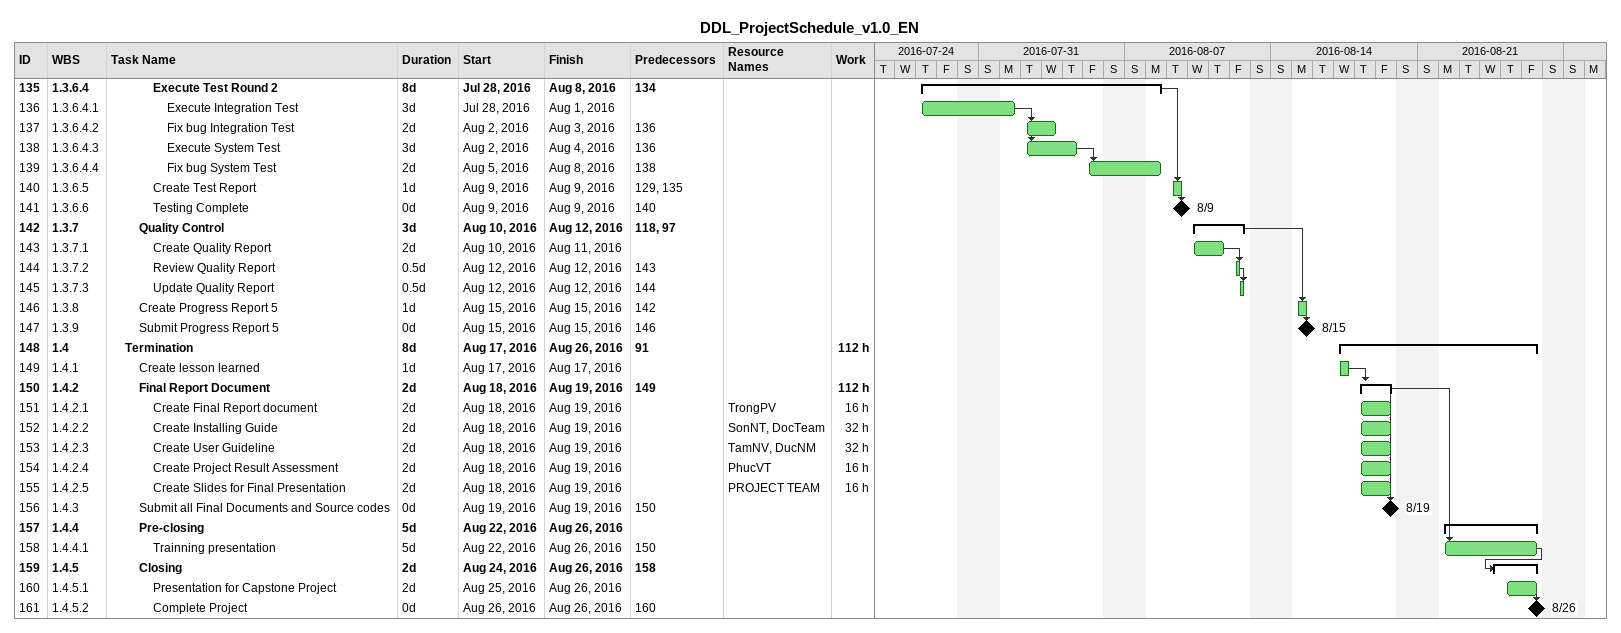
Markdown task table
DDL_ProjectSchedule_v1.0_EN

| ID | WBS | Task | Duration | Start | Finish | Predecessors | Resources | Work (h) |
|---|---|---|---|---|---|---|---|---|
| 135 | 1.3.6.4 | **Execute Test Round 2** | 8d | 2016-07-28 | 2016-08-08 | 134 |  |  |
| 136 | 1.3.6.4.1 | Execute Integration Test | 3d | 2016-07-28 | 2016-08-01 |  |  |  |
| 137 | 1.3.6.4.2 | Fix bug Integration Test | 2d | 2016-08-02 | 2016-08-03 | 136 |  |  |
| 138 | 1.3.6.4.3 | Execute System Test | 3d | 2016-08-02 | 2016-08-04 | 136 |  |  |
| 139 | 1.3.6.4.4 | Fix bug System Test | 2d | 2016-08-05 | 2016-08-08 | 138 |  |  |
| 140 | 1.3.6.5 | Create Test Report | 1d | 2016-08-09 | 2016-08-09 | 129, 135 |  |  |
| 141 | 1.3.6.6 | Testing Complete | 0d | 2016-08-09 | 2016-08-09 | 140 |  |  |
| 142 | 1.3.7 | **Quality Control** | 3d | 2016-08-10 | 2016-08-12 | 118, 97 |  |  |
| 143 | 1.3.7.1 | Create Quality Report | 2d | 2016-08-10 | 2016-08-11 |  |  |  |
| 144 | 1.3.7.2 | Review Quality Report | 0.5d | 2016-08-12 | 2016-08-12 | 143 |  |  |
| 145 | 1.3.7.3 | Update Quality Report | 0.5d | 2016-08-12 | 2016-08-12 | 144 |  |  |
| 146 | 1.3.8 | Create Progress Report 5 | 1d | 2016-08-15 | 2016-08-15 | 142 |  |  |
| 147 | 1.3.9 | Submit Progress Report 5 | 0d | 2016-08-15 | 2016-08-15 | 146 |  |  |
| 148 | 1.4 | **Termination** | 8d | 2016-08-17 | 2016-08-26 | 91 |  | 112 |
| 149 | 1.4.1 | Create lesson learned | 1d | 2016-08-17 | 2016-08-17 |  |  |  |
| 150 | 1.4.2 | **Final Report Document** | 2d | 2016-08-18 | 2016-08-19 | 149 |  | 112 |
| 151 | 1.4.2.1 | Create Final Report document | 2d | 2016-08-18 | 2016-08-19 |  | TrongPV | 16 |
| 152 | 1.4.2.2 | Create Installing Guide | 2d | 2016-08-18 | 2016-08-19 |  | SonNT, DocTeam | 32 |
| 153 | 1.4.2.3 | Create User Guideline | 2d | 2016-08-18 | 2016-08-19 |  | TamNV, DucNM | 32 |
| 154 | 1.4.2.4 | Create Project Result Assessment | 2d | 2016-08-18 | 2016-08-19 |  | PhucVT | 16 |
| 155 | 1.4.2.5 | Create Slides for Final Presentation | 2d | 2016-08-18 | 2016-08-19 |  | PROJECT TEAM | 16 |
| 156 | 1.4.3 | Submit all Final Documents and Source codes | 0d | 2016-08-19 | 2016-08-19 | 150 |  |  |
| 157 | 1.4.4 | **Pre-closing** | 5d | 2016-08-22 | 2016-08-26 |  |  |  |
| 158 | 1.4.4.1 | Trainning presentation | 5d | 2016-08-22 | 2016-08-26 | 150 |  |  |
| 159 | 1.4.5 | **Closing** | 2d | 2016-08-24 | 2016-08-26 | 158 |  |  |
| 160 | 1.4.5.1 | Presentation for Capstone Project | 2d | 2016-08-25 | 2016-08-26 |  |  |  |
| 161 | 1.4.5.2 | Complete Project | 0d | 2016-08-26 | 2016-08-26 | 160 |  |  |
